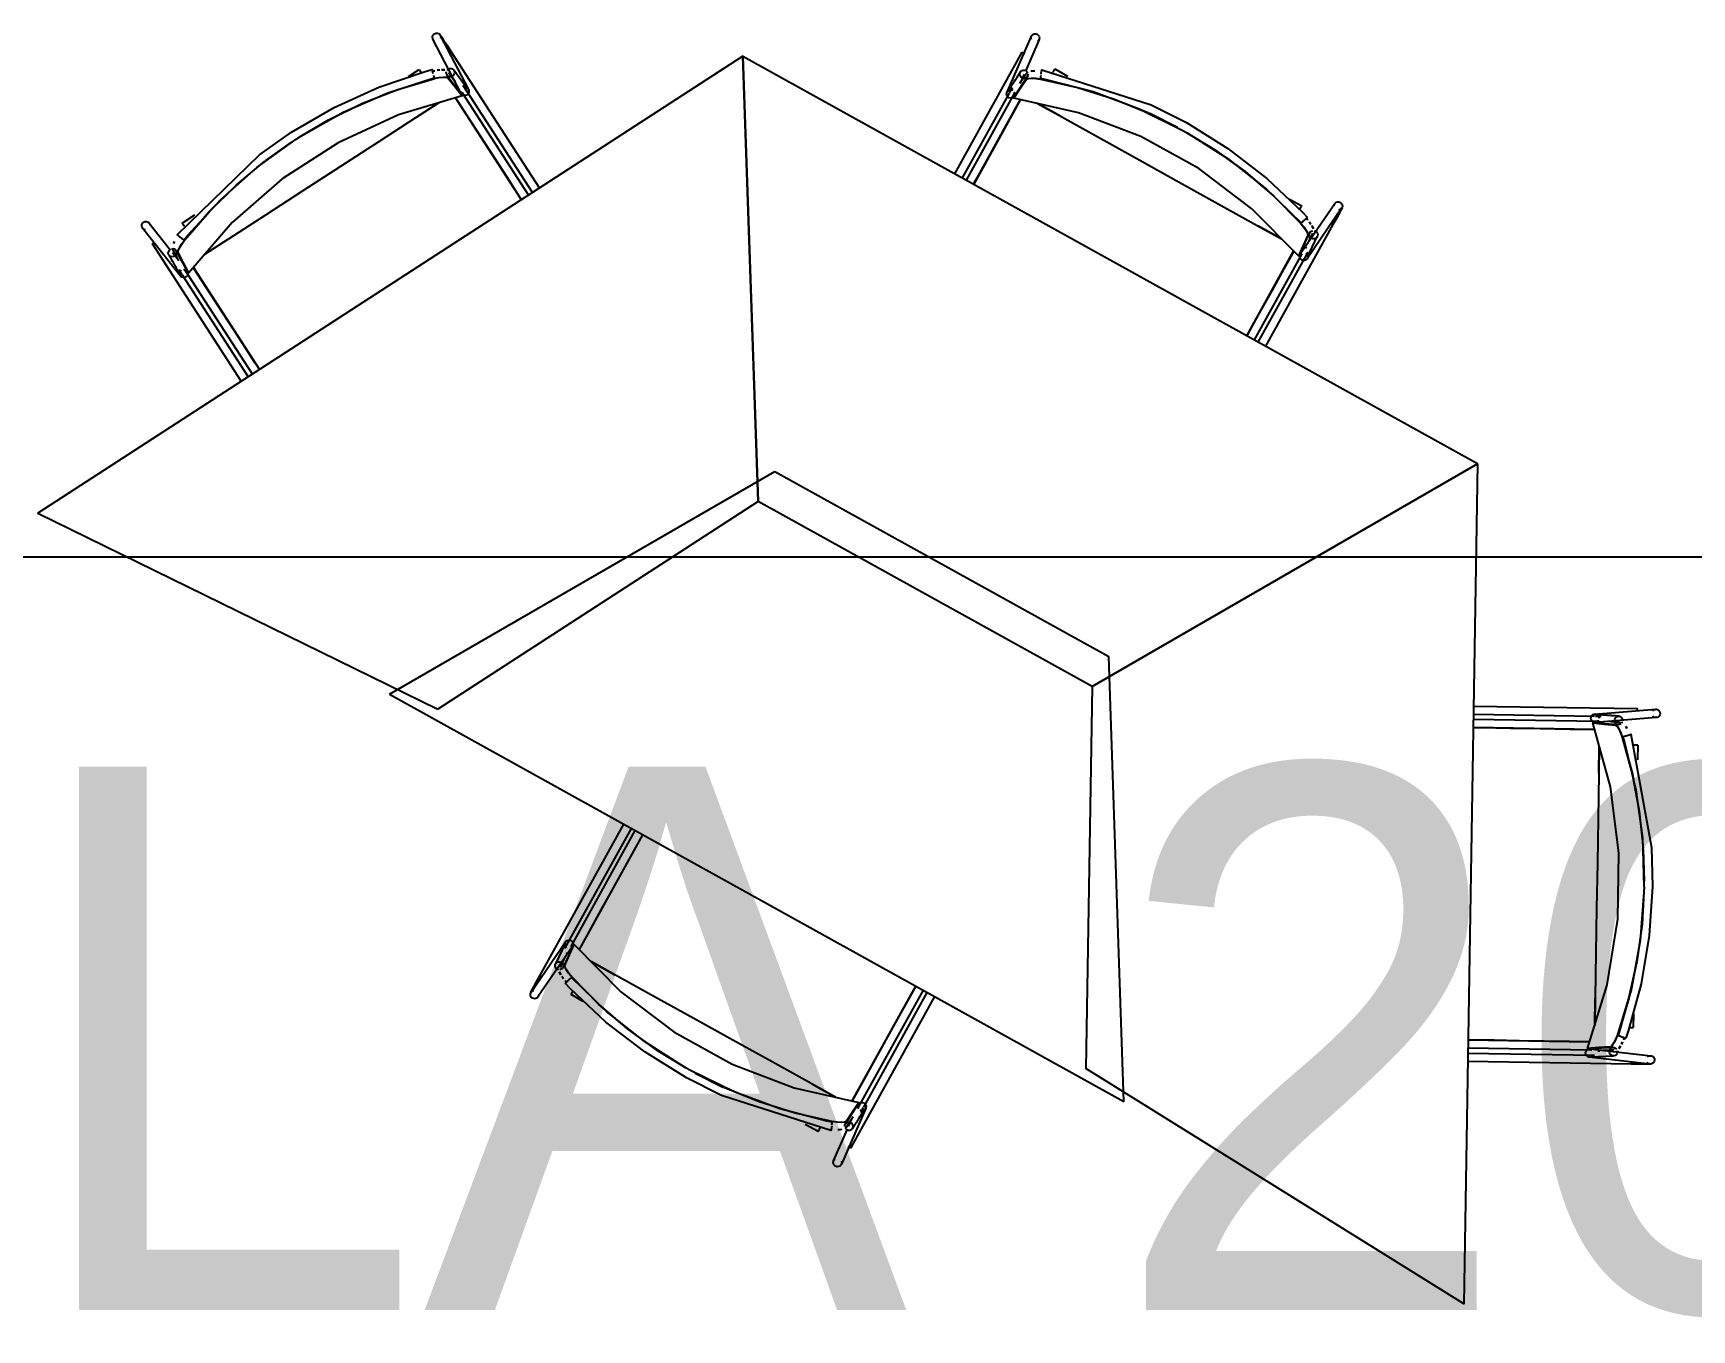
# Model space of a CAD drawing. Header units: metres. Extents: x 3.2 to 22.3, y 0.7 to 22.8.
# Drawn here: x 18.274 to 19.129, y 13.752 to 14.42 of the extents above; entities that cross this region are included whole.
import ezdxf

# ---------------------------------------------------------------- set-up
doc = ezdxf.new("R2010")
doc.units = ezdxf.units.M
for name, color, linetype in [('ARREDI', 9, 'Continuous'), ('PARETI_STRUTTURE', 7, 'Continuous'), ('WAYFINDING_RIQUADRI', 7, 'Continuous'), ('WAYFINDING_TESTI', 7, 'Continuous')]:
    doc.layers.add(name, color=color, linetype=linetype)

msp = doc.modelspace()

# ---------------------------------------------------------------- linework, layer by layer
at = {"layer": 'ARREDI'}
for points in [[(18.48073, 14.41615), (18.48015, 14.41662), (18.47987, 14.41702), (18.47987, 14.41703), (18.47978, 14.41726), (18.47964, 14.41799), (18.47976, 14.41873)], [(18.47976, 14.41873), (18.48012, 14.41938), (18.4807, 14.41987), (18.4814, 14.42013), (18.48215, 14.42014), (18.48286, 14.41991), (18.48344, 14.41943), (18.48372, 14.41903), (18.48372, 14.41902), (18.48381, 14.4188), (18.48395, 14.41806), (18.48383, 14.41732)], [(18.78852, 14.41684), (18.78834, 14.41756), (18.78844, 14.41831), (18.78852, 14.41853), (18.78852, 14.41855), (18.78877, 14.41896), (18.78931, 14.41948), (18.79001, 14.41977), (18.79076, 14.41981), (18.79148, 14.41959), (18.79208, 14.41913), (18.7925, 14.41852)], [(18.79249, 14.41851), (18.79267, 14.41779), (18.79258, 14.41704), (18.79249, 14.41682), (18.79249, 14.41681), (18.79224, 14.41639), (18.7917, 14.41587)], [(18.63975, 14.40821), (18.27621, 14.17278), (18.48238, 14.07174)], [(18.48776, 14.41028), (18.48831, 14.41064)], [(18.48899, 14.41108), (18.48874, 14.41091), (18.48831, 14.41063)], [(18.48904, 14.41111), (18.48903, 14.4111)], [(18.8198, 14.08331), (18.64762, 14.17875), (18.63976, 14.40821)], [(19.01857, 14.19822), (18.63976, 14.4082), (18.64762, 14.17875)], [(18.78377, 14.41026), (18.78375, 14.41028)], [(18.7838, 14.41025), (18.78406, 14.41011), (18.78451, 14.40986)], [(18.78451, 14.40985), (18.7851, 14.40953)], [(18.48048, 14.39672), (18.48287, 14.39722), (18.48516, 14.3975), (18.48685, 14.39749), (18.48767, 14.39717), (18.49131, 14.3925), (18.49492, 14.38782), (18.46213, 14.37804), (18.431, 14.36368), (18.40223, 14.34506), (18.37639, 14.32253), (18.35406, 14.29661), (18.35127, 14.30182), (18.34849, 14.30704)], [(18.41177, 14.367), (18.42615, 14.3755), (18.44367, 14.38404), (18.46183, 14.39114), (18.48048, 14.39672)], [(18.41178, 14.36701), (18.42612, 14.37548), (18.4436, 14.38401), (18.46173, 14.39109), (18.48034, 14.39669)], [(18.47292, 14.4014), (18.47305, 14.40118), (18.47332, 14.40076), (18.47368, 14.40022), (18.47408, 14.39959)], [(18.47964, 14.40102), (18.47957, 14.40128), (18.47957, 14.40134), (18.47957, 14.40131)], [(18.47975, 14.40053), (18.48081, 14.40075)], [(18.48083, 14.40074), (18.47976, 14.40052)], [(18.48009, 14.39915), (18.47991, 14.39987), (18.47976, 14.40052)], [(18.48027, 14.39844), (18.48042, 14.39783), (18.48053, 14.39737), (18.48059, 14.39715)], [(18.48048, 14.39673), (18.48298, 14.39726), (18.48523, 14.39752), (18.48689, 14.39749), (18.48769, 14.39717)], [(18.48322, 14.40115), (18.48209, 14.40101)], [(18.48219, 14.40103), (18.48345, 14.40119)], [(18.48605, 14.40126), (18.48437, 14.40128)], [(18.48444, 14.4013), (18.48609, 14.40127)], [(18.49092, 14.39913), (18.49056, 14.39848), (18.48999, 14.39798), (18.4893, 14.3977), (18.48855, 14.39769), (18.48785, 14.39791), (18.48784, 14.39792), (18.48728, 14.39837), (18.48719, 14.39849), (18.48691, 14.39901), (18.48678, 14.39973), (18.48691, 14.40047)], [(18.48728, 14.40112), (18.48785, 14.40162), (18.48854, 14.4019), (18.48928, 14.40191), (18.48997, 14.40169), (18.49003, 14.40166), (18.49054, 14.40123), (18.49064, 14.40111), (18.49092, 14.4006), (18.49106, 14.39986), (18.49092, 14.39914)], [(18.49153, 14.39499), (18.49052, 14.39628), (18.48787, 14.39968)], [(18.9273, 14.32221), (18.92888, 14.32035), (18.93019, 14.31846), (18.93097, 14.31696), (18.93109, 14.31608), (18.92867, 14.31067), (18.92626, 14.30528), (18.90219, 14.32962), (18.87487, 14.35032), (18.84488, 14.36694), (18.81287, 14.37914), (18.77948, 14.38665), (18.78276, 14.39157), (18.78606, 14.39647)], [(18.78249, 14.3942), (18.78329, 14.39539), (18.78661, 14.40031)], [(18.7827, 14.3982), (18.78251, 14.39892), (18.7826, 14.39966), (18.78283, 14.40019), (18.78293, 14.40033), (18.7834, 14.40079), (18.78346, 14.40081), (18.78414, 14.40109), (18.78488, 14.40112), (18.7856, 14.4009), (18.7862, 14.40044)], [(18.78678, 14.39909), (18.7867, 14.39835), (18.78646, 14.39782), (18.78637, 14.3977), (18.78585, 14.3972), (18.78584, 14.3972), (18.78516, 14.39692), (18.78442, 14.39689), (18.78371, 14.39711), (18.7831, 14.39757), (18.7827, 14.3982)], [(18.78604, 14.39648), (18.78682, 14.39684), (18.78847, 14.39699), (18.79074, 14.39688), (18.79326, 14.39652)], [(18.78606, 14.39647), (18.78687, 14.39683), (18.78856, 14.39697), (18.79085, 14.39686), (18.79327, 14.39651)], [(18.78822, 14.40073), (18.78908, 14.4008), (18.79033, 14.40074)], [(18.78901, 14.40081), (18.79032, 14.40075)], [(18.79338, 14.39825), (18.79327, 14.39761), (18.79318, 14.39715), (18.79314, 14.39693)], [(18.79327, 14.39652), (18.81226, 14.39222), (18.83085, 14.38638), (18.84867, 14.37917)], [(18.79341, 14.39649), (18.81237, 14.39218), (18.83093, 14.38636), (18.84871, 14.37916)], [(18.7935, 14.39896), (18.79362, 14.3997), (18.79373, 14.40035), (18.79382, 14.40085), (18.79387, 14.40113), (18.79387, 14.40117), (18.79387, 14.40114), (18.79383, 14.40092)], [(18.80051, 14.40169), (18.80038, 14.40146), (18.80015, 14.40104), (18.79983, 14.40046), (18.79946, 14.39982)], [(18.49154, 14.38682), (18.49721, 14.37807), (18.50423, 14.36722), (18.51125, 14.35638), (18.51829, 14.34551), (18.52532, 14.33465)], [(18.49492, 14.38783), (18.49446, 14.39007)], [(18.49837, 14.3894), (18.49799, 14.38874), (18.49742, 14.38826), (18.49673, 14.38798), (18.49598, 14.38798), (18.49527, 14.38822), (18.49469, 14.38869)], [(18.49594, 14.3922), (18.49669, 14.39222), (18.4974, 14.39197), (18.49798, 14.39151), (18.49826, 14.39109), (18.49836, 14.39087), (18.49849, 14.39013), (18.49837, 14.3894)], [(18.77593, 14.38798), (18.77575, 14.3887), (18.77585, 14.38945), (18.77593, 14.38967), (18.77593, 14.38969), (18.77618, 14.3901), (18.77672, 14.39062), (18.77742, 14.39091), (18.77817, 14.39095), (18.77889, 14.39073)], [(18.77964, 14.38751), (18.77911, 14.38701), (18.77842, 14.38672), (18.77767, 14.38669), (18.77695, 14.3869), (18.77635, 14.38736), (18.77593, 14.38798)], [(18.48301, 14.38427), (18.47098, 14.37648), (18.45168, 14.36398), (18.4323, 14.35142), (18.4129, 14.33887), (18.39351, 14.32631), (18.3742, 14.31381), (18.36218, 14.30602)], [(18.48302, 14.38427), (18.47132, 14.37668)], [(18.75874, 14.34225), (18.76191, 14.34796), (18.76933, 14.36133), (18.77673, 14.37471), (18.78292, 14.38587)], [(18.80379, 14.37715), (18.79158, 14.38393)], [(18.79159, 14.38392), (18.80414, 14.37697), (18.82426, 14.36582), (18.84446, 14.35462), (18.86466, 14.34342), (18.88486, 14.33222), (18.90498, 14.32107), (18.91751, 14.31412)], [(18.86385, 14.37156), (18.84924, 14.37891)], [(18.84928, 14.37889), (18.86384, 14.37157)], [(18.40706, 14.36395), (18.39372, 14.35452)], [(18.39376, 14.35455), (18.40706, 14.36395)], [(18.86875, 14.36885), (18.88299, 14.36018), (18.89874, 14.34877), (18.91352, 14.33611), (18.92721, 14.32232)], [(18.86875, 14.36885), (18.88301, 14.36017), (18.8988, 14.34873), (18.9136, 14.33605), (18.92732, 14.32221)], [(18.35184, 14.31342), (18.36458, 14.32816), (18.37847, 14.34181), (18.39323, 14.35414)], [(18.35193, 14.31354), (18.36465, 14.32823), (18.37853, 14.34187), (18.39325, 14.35416)], [(18.92683, 14.32921), (18.92719, 14.32986), (18.92751, 14.33043), (18.92775, 14.33086), (18.92787, 14.33109)], [(18.94456, 14.33113), (18.9447, 14.33187), (18.94494, 14.3323), (18.94494, 14.33231), (18.94509, 14.33251), (18.94567, 14.33296), (18.94638, 14.3332)], [(18.94638, 14.33321), (18.94713, 14.33319), (18.94783, 14.33291), (18.9484, 14.33241), (18.94877, 14.33176), (18.94888, 14.33102), (18.94874, 14.33029), (18.94851, 14.32986), (18.94851, 14.32984), (18.94835, 14.32965), (18.94777, 14.32919), (18.94706, 14.32896)], [(18.33168, 14.3188), (18.33096, 14.31898), (18.33035, 14.31941), (18.33018, 14.31959), (18.33018, 14.3196), (18.32991, 14.32002), (18.32972, 14.32074), (18.32979, 14.32148), (18.33011, 14.32216), (18.33064, 14.3227), (18.33133, 14.32302), (18.33207, 14.32309)], [(18.33207, 14.32309), (18.33279, 14.32291), (18.3334, 14.32247), (18.33357, 14.32229), (18.33357, 14.32228), (18.33383, 14.32186), (18.33403, 14.32114)], [(18.35185, 14.32044), (18.35145, 14.32106), (18.35108, 14.32162), (18.35082, 14.32202), (18.35068, 14.32224)], [(18.91752, 14.31412), (18.90531, 14.32087)], [(18.92731, 14.32221), (18.92897, 14.32025), (18.93024, 14.31839), (18.93099, 14.31692), (18.9311, 14.31606)], [(18.92872, 14.32321), (18.92825, 14.32278), (18.9279, 14.32247), (18.92774, 14.32232)], [(18.92873, 14.3232), (18.92927, 14.3237), (18.92982, 14.3242), (18.9307, 14.32498), (18.93091, 14.32516)], [(18.93102, 14.32381), (18.93032, 14.32464)], [(18.93094, 14.32519), (18.93092, 14.32518)], [(18.93435, 14.31413), (18.9336, 14.31415), (18.93289, 14.31443), (18.93232, 14.3149), (18.93196, 14.31554), (18.93183, 14.31626), (18.93183, 14.31627), (18.93197, 14.31698), (18.93203, 14.31712), (18.93235, 14.31761), (18.93293, 14.31806), (18.93364, 14.3183)], [(18.93264, 14.32168), (18.93185, 14.32282)], [(18.93192, 14.32273), (18.93264, 14.32169)], [(18.93393, 14.31943), (18.93316, 14.32093)], [(18.93321, 14.32088), (18.93396, 14.31941)], [(18.93439, 14.31829), (18.9351, 14.31802), (18.93567, 14.31754), (18.93604, 14.3169), (18.93615, 14.31618), (18.93615, 14.31611), (18.93601, 14.31545), (18.93596, 14.31532), (18.93564, 14.31483), (18.93506, 14.31437), (18.93435, 14.31413)], [(18.94269, 14.32217), (18.94327, 14.32185)], [(18.94401, 14.32144), (18.94403, 14.32143), (18.94399, 14.32145), (18.94372, 14.32161), (18.94328, 14.32186)], [(18.33524, 14.31151), (18.33523, 14.3115), (18.33552, 14.31169), (18.33595, 14.31197)], [(18.33595, 14.31197), (18.33651, 14.31233)], [(18.34882, 14.30281), (18.34814, 14.30409), (18.34537, 14.30932)], [(18.34605, 14.31168), (18.34672, 14.31281)], [(18.34673, 14.31281), (18.34609, 14.31174)], [(18.34822, 14.31599), (18.34804, 14.31613), (18.34802, 14.31615), (18.34805, 14.31613), (18.34827, 14.31595), (18.34868, 14.31564), (18.34921, 14.31524), (18.35037, 14.31432)], [(18.34848, 14.30702), (18.34853, 14.30788), (18.34917, 14.30941), (18.35032, 14.31136), (18.35184, 14.31342)], [(18.34849, 14.30705), (18.34856, 14.30792), (18.34922, 14.30948), (18.3504, 14.31145), (18.35185, 14.31342)], [(18.35142, 14.3135), (18.35124, 14.31364), (18.35088, 14.31393), (18.35037, 14.31432)], [(18.37388, 14.31359), (18.36216, 14.30601)], [(18.92993, 14.30933), (18.93032, 14.3102)], [(18.93339, 14.31709), (18.93164, 14.31316), (18.93096, 14.31165)], [(18.34538, 14.30488), (18.34466, 14.30506), (18.34405, 14.30548), (18.34369, 14.30595), (18.34362, 14.30609), (18.34344, 14.30673), (18.34344, 14.30679), (18.3435, 14.30752), (18.34384, 14.30819), (18.34437, 14.3087)], [(18.3458, 14.30909), (18.34652, 14.30891), (18.34713, 14.30849), (18.3475, 14.30802), (18.34756, 14.30788), (18.34775, 14.30719), (18.34768, 14.30645), (18.34734, 14.30578), (18.34681, 14.30527), (18.34612, 14.30495), (18.34538, 14.30488)], [(18.92377, 14.30779), (18.91872, 14.29867), (18.91245, 14.28738), (18.90619, 14.27607), (18.89991, 14.26475)], [(18.92625, 14.30529), (18.92801, 14.30675)], [(18.92926, 14.30298), (18.92851, 14.303), (18.92782, 14.30327), (18.92725, 14.30377), (18.92689, 14.30443), (18.92676, 14.30516), (18.9269, 14.3059)], [(18.93003, 14.30694), (18.9306, 14.30644), (18.93096, 14.30579), (18.93108, 14.30506), (18.93093, 14.30432), (18.93071, 14.30389), (18.93071, 14.30387), (18.93055, 14.30368), (18.92997, 14.30322), (18.92926, 14.30299)], [(18.35122, 14.29411), (18.3505, 14.2943), (18.34989, 14.29472), (18.34972, 14.2949), (18.34972, 14.29491), (18.34946, 14.29533), (18.34926, 14.29605), (18.34933, 14.2968), (18.34965, 14.29747), (18.35018, 14.29801)], [(18.35356, 14.29645), (18.35349, 14.2957), (18.35317, 14.29502), (18.35265, 14.29449), (18.35197, 14.29417), (18.35122, 14.2941)], [(18.39041, 14.24673), (18.38823, 14.25009), (18.37993, 14.2629), (18.37161, 14.27574), (18.36331, 14.28856), (18.35636, 14.29928)], [(19.01857, 14.19821), (19.01155, 13.76516), (18.81662, 13.88646)], [(18.45745, 14.07933), (18.65621, 14.19425)], [(18.65622, 14.19424), (18.8284, 14.0988)], [(18.64762, 14.17875), (18.48237, 14.07174)], [(18.45745, 14.07933), (18.83626, 13.86934), (18.8284, 14.0988)], [(18.81981, 14.0833), (18.81662, 13.88645)], [(19.10088, 14.07106), (19.10087, 14.0704)], [(19.10089, 14.07192), (19.10089, 14.07193), (19.10089, 14.07158), (19.10088, 14.07107)], [(19.10893, 14.07081), (19.10948, 14.07131), (19.11018, 14.07157), (19.11043, 14.07162), (19.11093, 14.07159), (19.11164, 14.07135), (19.1122, 14.07088), (19.11259, 14.07024), (19.11275, 14.06949), (19.11264, 14.06876), (19.11227, 14.0681)], [(19.01637, 14.0622), (19.02037, 14.06213), (19.03563, 14.06188), (19.05092, 14.06164), (19.0662, 14.06139), (19.07888, 14.06118)], [(19.09044, 13.90308), (19.08983, 13.90157), (19.08879, 13.89951), (19.08783, 13.89812), (19.08711, 13.89761), (19.0812, 13.89719), (19.07531, 13.89679), (19.08547, 13.92948), (19.09087, 13.96332), (19.09142, 13.99759), (19.08712, 14.03159), (19.07804, 14.06459), (19.08391, 14.06401), (19.0898, 14.0634)], [(19.07818, 14.06508), (19.0776, 14.06556), (19.07721, 14.0662), (19.07707, 14.06693), (19.07718, 14.06768), (19.07754, 14.06833)], [(19.07754, 14.06834), (19.07809, 14.06884), (19.07879, 14.0691), (19.07904, 14.06914), (19.07954, 14.06912), (19.08025, 14.06888), (19.08081, 14.06841), (19.0812, 14.06777), (19.08136, 14.06703)], [(19.08611, 14.06548), (19.08754, 14.06534), (19.09344, 14.06472)], [(19.09244, 14.06399), (19.09176, 14.06372), (19.09118, 14.06369), (19.09103, 14.0637), (19.09035, 14.06394), (19.09033, 14.06394), (19.08976, 14.06441), (19.0894, 14.06505), (19.08926, 14.06578), (19.08939, 14.06652), (19.08974, 14.06719)], [(19.08974, 14.06718), (19.0903, 14.06768), (19.09099, 14.06796), (19.09156, 14.06799), (19.09173, 14.06797), (19.09235, 14.06777), (19.09241, 14.06774), (19.09298, 14.06727), (19.09335, 14.06663), (19.09348, 14.06589)], [(19.08979, 14.06342), (19.09049, 14.06289), (19.09139, 14.06152), (19.09235, 14.05947), (19.09324, 14.05706)], [(19.0898, 14.06339), (19.0905, 14.06285), (19.09142, 14.06144), (19.09239, 14.05935), (19.09323, 14.05706)], [(19.09502, 14.06284), (19.09558, 14.06166)], [(19.09557, 14.06164), (19.09504, 14.06277)], [(19.11227, 14.0681), (19.11172, 14.0676), (19.11102, 14.06733), (19.11077, 14.06729), (19.11027, 14.06732), (19.10956, 14.06756), (19.10899, 14.06803)], [(19.08133, 14.05261), (19.08109, 14.03827), (19.08072, 14.01527), (19.08036, 13.99219), (19.07998, 13.96908), (19.07961, 13.94598), (19.07923, 13.92298), (19.079, 13.90866)], [(19.08109, 14.03867), (19.08133, 14.05262)], [(19.09323, 14.05706), (19.09837, 14.03828), (19.10198, 14.01913), (19.104, 14.00001)], [(19.09328, 14.05692), (19.0984, 14.03817), (19.10199, 14.01906), (19.104, 13.99997)], [(19.0948, 14.05778), (19.0942, 14.05759), (19.09375, 14.05743), (19.09353, 14.05736)], [(19.0948, 14.05778), (19.09549, 14.05801), (19.0962, 14.05824), (19.09684, 14.05845), (19.09731, 14.05861), (19.09757, 14.0587), (19.09763, 14.05871), (19.0976, 14.05871), (19.09738, 14.05864)], [(19.1012, 14.05311), (19.10094, 14.05311), (19.10045, 14.05312), (19.0998, 14.05314), (19.09905, 14.05315)], [(19.10124, 14.05311), (19.10121, 14.05311)], [(18.58803, 14.00694), (18.58539, 14.00218), (18.57284, 13.97954), (18.56657, 13.96825), (18.56031, 13.95694), (18.55526, 13.94783)], [(19.10444, 13.98304), (19.10403, 13.99939)], [(19.10404, 13.99935), (19.10443, 13.98306)], [(19.10434, 13.97744), (19.1034, 13.96076), (19.10071, 13.94146), (19.09649, 13.92243), (19.09074, 13.90382)], [(19.10434, 13.97743), (19.10339, 13.96081), (19.10073, 13.94153), (19.09652, 13.92253), (19.0908, 13.90396)], [(18.55173, 13.93341), (18.55015, 13.93527), (18.54884, 13.93716), (18.54806, 13.93866), (18.54794, 13.93954), (18.55035, 13.94495), (18.55277, 13.95034), (18.57684, 13.92599), (18.60416, 13.9053), (18.63415, 13.88867), (18.66616, 13.87648), (18.69955, 13.86897), (18.69627, 13.86405), (18.69297, 13.85915)], [(18.549, 13.94867), (18.54843, 13.94917), (18.54807, 13.94983), (18.54795, 13.95056), (18.5481, 13.9513), (18.54832, 13.95173), (18.54832, 13.95174), (18.54847, 13.95194), (18.54906, 13.9524), (18.54977, 13.95263)], [(18.54977, 13.95264), (18.55052, 13.95262), (18.55121, 13.95235), (18.55178, 13.95185), (18.55214, 13.95119), (18.55227, 13.95046), (18.55213, 13.94972)], [(18.55278, 13.95033), (18.55102, 13.94887)], [(18.54464, 13.93733), (18.54393, 13.9376), (18.54336, 13.93808), (18.54299, 13.93872), (18.54288, 13.93944), (18.54288, 13.93951), (18.54301, 13.94017), (18.54307, 13.9403), (18.54339, 13.94079), (18.54397, 13.94125), (18.54468, 13.94148)], [(18.54468, 13.94148), (18.54543, 13.94147), (18.54614, 13.94121), (18.54671, 13.94072), (18.54707, 13.94008), (18.5472, 13.93936), (18.5472, 13.93935), (18.54706, 13.93864), (18.547, 13.9385), (18.54668, 13.93801), (18.5461, 13.93755), (18.54539, 13.93732)], [(18.54564, 13.93853), (18.54739, 13.94246), (18.54807, 13.94397)], [(18.5491, 13.94629), (18.54871, 13.94542)], [(18.56151, 13.9415), (18.57372, 13.93475)], [(18.68744, 13.8717), (18.67489, 13.87865), (18.65477, 13.8898), (18.63457, 13.901), (18.61437, 13.9122), (18.59417, 13.9234), (18.57405, 13.93455), (18.56152, 13.9415)], [(18.53502, 13.93418), (18.535, 13.93419), (18.53504, 13.93416), (18.53531, 13.93401), (18.53575, 13.93376)], [(18.53634, 13.93345), (18.53576, 13.93377)], [(18.54582, 13.93474), (18.54507, 13.93621)], [(18.5451, 13.93619), (18.54587, 13.93469)], [(18.54639, 13.93394), (18.54718, 13.9328)], [(18.54711, 13.93289), (18.54639, 13.93393)], [(18.55172, 13.93341), (18.55006, 13.93536), (18.54879, 13.93723), (18.54804, 13.9387), (18.54792, 13.93956)], [(18.55031, 13.93241), (18.55078, 13.93284), (18.55113, 13.93315), (18.5513, 13.9333)], [(18.61028, 13.88677), (18.59602, 13.89545), (18.58023, 13.90689), (18.56543, 13.91957), (18.55171, 13.93341)], [(18.61028, 13.88677), (18.59604, 13.89543), (18.58029, 13.90685), (18.56551, 13.9195), (18.55182, 13.9333)], [(18.53265, 13.92241), (18.5319, 13.92243), (18.5312, 13.92271), (18.53063, 13.92321), (18.53026, 13.92386), (18.53015, 13.92459), (18.53029, 13.92533), (18.53052, 13.92576), (18.53052, 13.92577), (18.53068, 13.92597), (18.53126, 13.92643), (18.53197, 13.92666)], [(18.53447, 13.92449), (18.53433, 13.92375), (18.53409, 13.92332), (18.53409, 13.92331), (18.53394, 13.92311), (18.53336, 13.92266), (18.53265, 13.92242)], [(18.54801, 13.93181), (18.54871, 13.93098)], [(18.54809, 13.93043), (18.54811, 13.93044)], [(18.5503, 13.93241), (18.54976, 13.93191), (18.54921, 13.93141), (18.54871, 13.93098), (18.54833, 13.93064), (18.54812, 13.93046)], [(18.5522, 13.92641), (18.55184, 13.92576), (18.55152, 13.92519), (18.55128, 13.92476), (18.55116, 13.92453)], [(18.72887, 13.92887), (18.72452, 13.92101), (18.71712, 13.90766), (18.7097, 13.89429), (18.7023, 13.88091), (18.69611, 13.86974)], [(19.07899, 13.90865), (19.07921, 13.9226)], [(19.09669, 13.90754), (19.09743, 13.90753), (19.0981, 13.90751), (19.09858, 13.90751), (19.09885, 13.9075)], [(19.07636, 13.90016), (19.06593, 13.90032), (19.05301, 13.90053), (19.0401, 13.90075), (19.02715, 13.90096), (19.01422, 13.90117)], [(19.09075, 13.90382), (19.08979, 13.90144), (19.08876, 13.89943), (19.0878, 13.89808), (19.08711, 13.89758)], [(19.09104, 13.9035), (19.09126, 13.90342), (19.09169, 13.90327), (19.09229, 13.90305)], [(19.09229, 13.90305), (19.09298, 13.9028), (19.09368, 13.90254), (19.0943, 13.9023), (19.09478, 13.90213), (19.09504, 13.90204)], [(19.09338, 13.90001), (19.0928, 13.89887)], [(19.09289, 13.89907), (19.09341, 13.9001)], [(19.0939, 13.90131), (19.0943, 13.90231)], [(19.09431, 13.90231), (19.0939, 13.90131)], [(19.0747, 13.89305), (19.07436, 13.89372), (19.07426, 13.89447), (19.07445, 13.89521), (19.07485, 13.89583), (19.07545, 13.89629), (19.07615, 13.89651)], [(19.07838, 13.89351), (19.07798, 13.89288), (19.07738, 13.89242), (19.07666, 13.8922), (19.07616, 13.8922), (19.07592, 13.89224), (19.07524, 13.89253), (19.0747, 13.89305)], [(19.07531, 13.89679), (19.07743, 13.89593)], [(19.08061, 13.89545), (19.08157, 13.89552)], [(19.08909, 13.89604), (19.0848, 13.89574), (19.08314, 13.89563)], [(19.08693, 13.89381), (19.0866, 13.89448), (19.0865, 13.89523), (19.08665, 13.89596), (19.08704, 13.89659), (19.08762, 13.89703), (19.08764, 13.89705), (19.08832, 13.89726), (19.08847, 13.89727), (19.08905, 13.89721), (19.08974, 13.89691), (19.09028, 13.89639)], [(19.08668, 13.89572), (19.08668, 13.89569)], [(19.09061, 13.89573), (19.09071, 13.89498), (19.09056, 13.89426), (19.09015, 13.89362), (19.08958, 13.89317), (19.08953, 13.89315), (19.08889, 13.89295), (19.08872, 13.89294), (19.08815, 13.89299), (19.08747, 13.8933), (19.08693, 13.89381)], [(19.09234, 13.89798), (19.0914, 13.89664)], [(19.09141, 13.89668), (19.09237, 13.89805)], [(19.09795, 13.89023), (19.09794, 13.88957)], [(19.10942, 13.89217), (19.10975, 13.8915), (19.10985, 13.89075), (19.10967, 13.89002), (19.10927, 13.88939), (19.10867, 13.88893), (19.10796, 13.88872), (19.10746, 13.88871), (19.10721, 13.88875), (19.10653, 13.88906), (19.10599, 13.88957)], [(19.10614, 13.89235), (19.10674, 13.89279), (19.10745, 13.89301), (19.10795, 13.89301), (19.1082, 13.89297), (19.10888, 13.89268), (19.10942, 13.89217)], [(18.61518, 13.88406), (18.62979, 13.87671)], [(18.62975, 13.87673), (18.61519, 13.88405)], [(19.09792, 13.88872), (19.09792, 13.88871), (19.09792, 13.88905), (19.09794, 13.88957)], [(18.69296, 13.85914), (18.69216, 13.85878), (18.69048, 13.85864), (18.68817, 13.85876), (18.68561, 13.85913), (18.66666, 13.86344), (18.6481, 13.86926), (18.63032, 13.87646)], [(18.68576, 13.8591), (18.66677, 13.86341), (18.64818, 13.86924), (18.63036, 13.87645)], [(18.67524, 13.87847), (18.68745, 13.87169)], [(18.69938, 13.8681), (18.69992, 13.86861), (18.70061, 13.8689), (18.70136, 13.86893), (18.70209, 13.86872), (18.70268, 13.86826), (18.7031, 13.86764)], [(18.7031, 13.86764), (18.70328, 13.86692), (18.70318, 13.86617), (18.7031, 13.86595), (18.7031, 13.86593), (18.70285, 13.86551), (18.7023, 13.865), (18.70161, 13.86471), (18.70086, 13.86467), (18.70014, 13.86489)], [(18.68553, 13.85666), (18.68541, 13.85592), (18.6853, 13.85527), (18.68521, 13.85477), (18.68516, 13.85449), (18.68516, 13.85445), (18.68516, 13.85446), (18.6852, 13.8547)], [(18.68565, 13.85739), (18.68576, 13.85801), (18.68585, 13.85847), (18.68589, 13.85869)], [(18.69299, 13.85914), (18.69221, 13.85878), (18.69056, 13.85863), (18.68829, 13.85874), (18.68577, 13.8591), (18.68575, 13.85903)], [(18.68576, 13.8591), (18.68575, 13.85903)], [(18.69225, 13.85653), (18.69233, 13.85727), (18.69257, 13.8578), (18.69266, 13.85792), (18.69318, 13.85842), (18.69319, 13.85842), (18.69387, 13.8587), (18.69461, 13.85873), (18.69532, 13.85851), (18.69593, 13.85805), (18.69633, 13.85742)], [(18.69654, 13.86142), (18.69574, 13.86023), (18.69242, 13.85531)], [(18.69633, 13.85742), (18.69651, 13.85669), (18.69643, 13.85596), (18.6962, 13.85543), (18.6961, 13.85529), (18.69563, 13.85483), (18.69557, 13.85481), (18.69489, 13.85453), (18.69415, 13.8545), (18.69343, 13.85472), (18.69283, 13.85518)], [(18.67852, 13.85393), (18.67865, 13.85416), (18.67888, 13.85458), (18.6792, 13.85516), (18.67956, 13.8558)], [(18.69081, 13.85489), (18.68995, 13.85482), (18.6887, 13.85488)], [(18.69002, 13.85481), (18.68871, 13.85487)], [(18.68654, 13.83711), (18.68636, 13.83783), (18.68645, 13.83858), (18.68654, 13.8388), (18.68654, 13.83882), (18.68679, 13.83923), (18.68733, 13.83975)], [(18.69051, 13.83878), (18.69069, 13.83806), (18.69059, 13.83731), (18.69051, 13.83709), (18.69051, 13.83707), (18.69026, 13.83666), (18.68971, 13.83614), (18.68902, 13.83585), (18.68827, 13.83581), (18.68755, 13.83603), (18.68695, 13.83649), (18.68653, 13.8371)], [(18.69452, 13.84576), (18.69393, 13.84608)], [(18.69523, 13.84537), (18.69496, 13.84551), (18.69452, 13.84576)], [(18.69526, 13.84536), (18.69527, 13.84534)]]:
    msp.add_lwpolyline(points, dxfattribs=at)
for points in [[(18.77947, 14.38665), (18.77988, 14.38964)], [(18.35406, 14.2966), (18.35161, 14.29837)], [(18.81981, 14.0833), (19.01857, 14.19822)], [(19.07803, 14.06459), (19.08087, 14.06563)], [(18.69956, 13.86897), (18.69915, 13.86598)]]:
    msp.add_lwpolyline(points, close=True, dxfattribs=at)
at = {"layer": 'PARETI_STRUTTURE'}
for points in [[(18.49442, 14.3891), (18.47987, 14.41703)], [(18.48361, 14.41929), (18.48438, 14.41819), (18.48527, 14.41686), (18.48708, 14.41413), (18.48904, 14.41111)], [(18.48371, 14.41903), (18.49825, 14.3911)], [(18.77594, 14.38968), (18.78852, 14.41854)], [(18.7925, 14.41681), (18.7854, 14.40055)], [(18.48903, 14.4111), (18.5349, 14.3403)], [(18.74903, 14.34764), (18.78375, 14.41028)], [(18.40706, 14.36914), (18.42893, 14.38181), (18.45197, 14.39224), (18.47592, 14.40034), (18.47956, 14.40134)], [(18.40941, 14.36551), (18.41184, 14.36707), (18.4337, 14.37937), (18.45668, 14.38941), (18.48059, 14.39712)], [(18.46728, 14.3978), (18.4729, 14.40143)], [(18.49418, 14.3891), (18.4941, 14.38921), (18.49403, 14.3893), (18.49395, 14.38941), (18.49386, 14.38951), (18.49379, 14.38962), (18.49371, 14.38973), (18.49364, 14.38983), (18.49356, 14.38994), (18.49347, 14.39004), (18.4934, 14.39015), (18.49332, 14.39025), (18.49324, 14.39036), (18.49317, 14.39047), (18.49308, 14.39057), (18.493, 14.39068), (18.49293, 14.39078), (18.49285, 14.39089), (18.49278, 14.39098), (18.49261, 14.39121), (18.49254, 14.3913), (18.49246, 14.39141), (18.49238, 14.39151), (18.49231, 14.39162), (18.49222, 14.39172), (18.49214, 14.39183), (18.49207, 14.39194), (18.49199, 14.39204), (18.49192, 14.39215), (18.49183, 14.39225), (18.49175, 14.39236), (18.49168, 14.39247), (18.4916, 14.39257), (18.49151, 14.39268), (18.49145, 14.39278), (18.49136, 14.39289), (18.49128, 14.39298), (18.49121, 14.3931), (18.49113, 14.39321), (18.49106, 14.3933), (18.49097, 14.39341), (18.49089, 14.39351), (18.49082, 14.39362), (18.49074, 14.39372), (18.49065, 14.39383), (18.49058, 14.39394), (18.4905, 14.39404), (18.49042, 14.39415), (18.49035, 14.39425), (18.49026, 14.39436), (18.4902, 14.39447), (18.49011, 14.39457), (18.49003, 14.39468), (18.48996, 14.39478), (18.48988, 14.39489), (18.48979, 14.39498), (18.48972, 14.3951), (18.48964, 14.39521), (18.48957, 14.3953), (18.48949, 14.39541), (18.4894, 14.39551), (18.48933, 14.39562), (18.48925, 14.39573), (18.48917, 14.39583), (18.4891, 14.39594), (18.48901, 14.39604), (18.48893, 14.39615), (18.48886, 14.39625), (18.48878, 14.39636), (18.48871, 14.39647), (18.48863, 14.39657), (18.48854, 14.39668), (18.48847, 14.39678), (18.48839, 14.39689), (18.48831, 14.39698), (18.48824, 14.3971), (18.48815, 14.39721), (18.48807, 14.3973), (18.488, 14.39741), (18.48792, 14.39751), (18.48785, 14.39762), (18.48776, 14.39772), (18.48768, 14.39783), (18.48761, 14.39794), (18.48753, 14.39804), (18.48745, 14.39815), (18.48738, 14.39825), (18.48721, 14.39847), (18.4872, 14.3985)], [(18.4895, 14.39787), (18.49053, 14.39629)], [(18.49765, 14.39167), (18.49064, 14.40111)], [(18.78285, 14.40019), (18.78279, 14.40012), (18.78237, 14.39945), (18.7823, 14.39936), (18.78222, 14.39924), (18.7816, 14.39824), (18.78151, 14.39813), (18.78103, 14.39736), (18.78096, 14.39726), (18.78087, 14.39715), (18.78025, 14.39615), (18.78017, 14.39604), (18.77968, 14.39526), (18.77961, 14.39516), (18.77953, 14.39505), (18.7789, 14.39405), (18.77882, 14.39394), (18.77833, 14.39316), (18.77826, 14.39306), (18.77819, 14.39295), (18.77811, 14.39284), (18.77755, 14.39195), (18.77747, 14.39184), (18.77699, 14.39106), (18.77692, 14.39097), (18.77685, 14.39086), (18.77676, 14.39074), (18.77649, 14.3903), (18.77593, 14.38967)], [(18.78013, 14.38796), (18.78646, 14.39782)], [(18.78475, 14.39906), (18.78289, 14.39479)], [(18.7837, 14.39614), (18.7842, 14.39704)], [(18.79314, 14.3969), (18.79605, 14.39632), (18.8203, 14.39), (18.8438, 14.38127), (18.86632, 14.37023)], [(18.79388, 14.40117), (18.85035, 14.38312), (18.86842, 14.37402)], [(18.80052, 14.40173), (18.8072, 14.39802)], [(18.52555, 14.33424), (18.49151, 14.38681)], [(18.49474, 14.38978), (18.52918, 14.3366)], [(18.53126, 14.33795), (18.4955, 14.39317)], [(18.77701, 14.38917), (18.75282, 14.34553)], [(18.75498, 14.34433), (18.77981, 14.38913)], [(18.77855, 14.39194), (18.77712, 14.38937)], [(18.78033, 14.38894), (18.7799, 14.38795)], [(18.78296, 14.38587), (18.75877, 14.34223)], [(18.34802, 14.31615), (18.39054, 14.35748), (18.40705, 14.36913)], [(18.86632, 14.37023), (18.86884, 14.36882), (18.88999, 14.35532), (18.90967, 14.33978), (18.92771, 14.3223)], [(18.86842, 14.37402), (18.88989, 14.36067), (18.90995, 14.34526), (18.92835, 14.32794), (18.93095, 14.32519)], [(18.35144, 14.31349), (18.35333, 14.31578), (18.37031, 14.3342), (18.38908, 14.35084), (18.40941, 14.36551)], [(18.35066, 14.32227), (18.35707, 14.32642)], [(18.92165, 14.33458), (18.92789, 14.33112)], [(18.92713, 14.30633), (18.94494, 14.3323)], [(18.94851, 14.32986), (18.9307, 14.30388)], [(18.94869, 14.33008), (18.94808, 14.32888), (18.94733, 14.32745), (18.94577, 14.32459), (18.94402, 14.32144)], [(18.34972, 14.2949), (18.33018, 14.3196)], [(18.33357, 14.32228), (18.34458, 14.30837)], [(18.94402, 14.32143), (18.9093, 14.25879)], [(18.38108, 14.2407), (18.33522, 14.3115)], [(18.92702, 14.30654), (18.92708, 14.30666), (18.92714, 14.30677), (18.92719, 14.3069), (18.92725, 14.30701), (18.9273, 14.30713), (18.92736, 14.30724), (18.92741, 14.30737), (18.92747, 14.30748), (18.92752, 14.30761), (18.92758, 14.30772), (18.92764, 14.30784), (18.92769, 14.30795), (18.92775, 14.30808), (18.92782, 14.3082), (18.92787, 14.30831), (18.92793, 14.30844), (18.92798, 14.30855), (18.92804, 14.30867), (18.92809, 14.30879), (18.92815, 14.30891), (18.9282, 14.30902), (18.92826, 14.30915), (18.92832, 14.30926), (18.92837, 14.30938), (18.92843, 14.30949), (18.92854, 14.30974), (18.92859, 14.30986), (18.92865, 14.30998), (18.9287, 14.31009), (18.92876, 14.31022), (18.92882, 14.31033), (18.92887, 14.31045), (18.92893, 14.31056), (18.92898, 14.31069), (18.92904, 14.3108), (18.92909, 14.31092), (18.92915, 14.31104), (18.92926, 14.31129), (18.92932, 14.3114), (18.92937, 14.31152), (18.92944, 14.31163), (18.9295, 14.31176), (18.92955, 14.31187), (18.92961, 14.31199), (18.92966, 14.31211), (18.92972, 14.31223), (18.92977, 14.31234), (18.92983, 14.31247), (18.92989, 14.31258), (18.93, 14.31283), (18.93005, 14.31294), (18.93011, 14.31306), (18.93016, 14.31317), (18.93022, 14.3133), (18.93027, 14.31341), (18.93033, 14.31354), (18.93039, 14.31365), (18.93044, 14.31377), (18.9305, 14.31388), (18.93055, 14.31401), (18.93061, 14.31412), (18.93072, 14.31437), (18.93077, 14.31448), (18.93083, 14.31461), (18.93089, 14.31472), (18.93095, 14.31484), (18.93101, 14.31495), (18.93107, 14.31508), (18.93112, 14.31519), (18.93118, 14.31531), (18.93123, 14.31542), (18.93134, 14.31567), (18.9314, 14.31579), (18.93145, 14.31591), (18.93151, 14.31602), (18.93157, 14.31615), (18.93162, 14.31626), (18.93168, 14.31638), (18.93173, 14.31649), (18.93179, 14.31662), (18.93184, 14.31673), (18.9319, 14.31686), (18.93195, 14.31697), (18.93201, 14.31709), (18.93202, 14.31712)], [(18.93093, 14.30467), (18.93596, 14.31531)], [(18.93258, 14.31479), (18.93166, 14.31315)], [(18.34369, 14.30596), (18.34373, 14.30587), (18.3438, 14.30576), (18.34386, 14.30565), (18.34393, 14.30553), (18.34398, 14.30541), (18.34412, 14.30519), (18.34418, 14.30507), (18.34425, 14.30496), (18.3443, 14.30485), (18.34437, 14.30473), (18.34444, 14.30461), (18.3445, 14.3045), (18.34457, 14.30439), (18.34462, 14.30428), (18.34469, 14.30415), (18.34476, 14.30404), (18.34482, 14.30393), (18.34489, 14.30382), (18.34496, 14.30369), (18.34501, 14.30358), (18.34508, 14.30347), (18.34514, 14.30336), (18.34521, 14.30323), (18.34528, 14.30312), (18.34533, 14.30301), (18.3454, 14.3029), (18.34546, 14.30279), (18.34553, 14.30266), (18.3456, 14.30255), (18.34565, 14.30244), (18.34572, 14.30233), (18.34578, 14.30221), (18.34591, 14.30198), (18.34597, 14.30187), (18.34604, 14.30175), (18.34611, 14.30164), (18.34616, 14.30153), (18.34623, 14.30141), (18.34629, 14.30129), (18.34643, 14.30107), (18.34648, 14.30096), (18.34655, 14.30083), (18.34661, 14.30072), (18.34675, 14.3005), (18.3468, 14.30037), (18.34687, 14.30026), (18.34693, 14.30015), (18.347, 14.30004), (18.34707, 14.29991), (18.34712, 14.2998), (18.34726, 14.29958), (18.34732, 14.29946), (18.34739, 14.29935), (18.34744, 14.29923), (18.34751, 14.29912), (18.34758, 14.299), (18.34764, 14.29889), (18.34771, 14.29878), (18.34776, 14.29866), (18.34783, 14.29855), (18.3479, 14.29843), (18.34796, 14.29832), (18.34803, 14.29821), (18.34808, 14.2981), (18.34815, 14.29797), (18.34822, 14.29786), (18.34828, 14.29775), (18.34835, 14.29764), (18.34841, 14.29751), (18.34847, 14.2974), (18.34854, 14.29729), (18.3486, 14.29718), (18.34866, 14.29705), (18.34873, 14.29694), (18.34879, 14.29683), (18.34886, 14.29672), (18.34891, 14.2966), (18.34905, 14.29637), (18.34911, 14.29626), (18.34918, 14.29614), (18.34923, 14.29603), (18.34937, 14.2958), (18.34943, 14.29568), (18.34972, 14.2949)], [(18.34559, 14.30709), (18.34848, 14.30345)], [(18.34768, 14.30477), (18.34711, 14.30566)], [(18.35321, 14.2978), (18.34749, 14.30802)], [(18.89957, 14.26419), (18.92375, 14.30782)], [(18.92789, 14.30636), (18.90335, 14.26209)], [(18.90551, 14.26089), (18.93124, 14.30729)], [(18.34895, 14.29827), (18.35055, 14.2958)], [(18.35067, 14.29561), (18.38471, 14.24304)], [(18.38679, 14.24439), (18.35202, 14.29807)], [(18.35245, 14.29844), (18.35311, 14.29759)], [(18.35638, 14.29931), (18.39043, 14.24674)], [(19.01655, 14.07329), (19.10089, 14.07193)], [(19.07904, 14.06914), (19.11043, 14.07161)], [(19.07888, 14.06115), (19.01636, 14.06216)], [(19.01644, 14.0665), (19.08038, 14.06546)], [(19.07888, 14.06795), (19.01647, 14.06897)], [(19.09156, 14.06799), (19.09148, 14.068), (19.09135, 14.06801), (19.09121, 14.06801), (19.09096, 14.06804), (19.09082, 14.06806), (19.0907, 14.06806), (19.09056, 14.06807), (19.09031, 14.0681), (19.09017, 14.0681), (19.09005, 14.06811), (19.08991, 14.06813), (19.08978, 14.06814), (19.08964, 14.06815), (19.08952, 14.06815), (19.08939, 14.06817), (19.08925, 14.06818), (19.08913, 14.0682), (19.08899, 14.0682), (19.08874, 14.06822), (19.0886, 14.06824), (19.08848, 14.06824), (19.08834, 14.06825), (19.08821, 14.06826), (19.08807, 14.06828), (19.08795, 14.06828), (19.08782, 14.06829), (19.08769, 14.06831), (19.08756, 14.06832), (19.08742, 14.06832), (19.08717, 14.06835), (19.08703, 14.06836), (19.08691, 14.06838), (19.08677, 14.06838), (19.08652, 14.0684), (19.08638, 14.06842), (19.08625, 14.06842), (19.08612, 14.06843), (19.08599, 14.06845), (19.08585, 14.06846), (19.08573, 14.06846), (19.0856, 14.06847), (19.08546, 14.06849), (19.08534, 14.0685), (19.0852, 14.0685), (19.08495, 14.06853), (19.08481, 14.06854), (19.08469, 14.06856), (19.08455, 14.06856), (19.08442, 14.06857), (19.08428, 14.06858), (19.08416, 14.0686), (19.08403, 14.0686), (19.08389, 14.06861), (19.08377, 14.06863), (19.08363, 14.06864), (19.0835, 14.06864), (19.08338, 14.06865), (19.08324, 14.06867), (19.08312, 14.06868), (19.08298, 14.06868), (19.08273, 14.06871), (19.08259, 14.06872), (19.08246, 14.06874), (19.08232, 14.06874), (19.0822, 14.06875), (19.08206, 14.06876), (19.08194, 14.06878), (19.08181, 14.06878), (19.08167, 14.06879), (19.08155, 14.06881), (19.08141, 14.06882), (19.08128, 14.06882), (19.08116, 14.06883), (19.08102, 14.06885), (19.08089, 14.06886), (19.08075, 14.06886), (19.08063, 14.06888), (19.08049, 14.06889), (19.08037, 14.0689), (19.08024, 14.0689), (19.0801, 14.06892), (19.07998, 14.06893), (19.07984, 14.06895), (19.07903, 14.06914)], [(19.08226, 14.06791), (19.07932, 14.06795)], [(19.11077, 14.06729), (19.07938, 14.06482)], [(19.07951, 14.06463), (19.09117, 14.06368)], [(19.08754, 14.06534), (19.08943, 14.06531)], [(19.09351, 14.05736), (19.09436, 14.0545), (19.10021, 14.03014), (19.10357, 14.00529), (19.10441, 13.98024)], [(19.09762, 14.05871), (19.10826, 14.00038), (19.10875, 13.98017)], [(19.10124, 14.05311), (19.10111, 14.04547)], [(18.535, 13.93419), (18.57832, 14.01233)], [(18.58211, 14.01023), (18.54779, 13.94833)], [(18.55113, 13.94927), (18.58427, 14.00903)], [(18.58806, 14.00693), (18.55528, 13.9478)], [(19.10442, 13.98023), (19.10435, 13.97734), (19.10239, 13.95233), (19.09795, 13.92766), (19.09101, 13.90351)], [(19.10874, 13.98017), (19.10708, 13.95494), (19.10291, 13.93), (19.09629, 13.90561), (19.09508, 13.90203)], [(18.53052, 13.92576), (18.54832, 13.95173)], [(18.5481, 13.95094), (18.54307, 13.94031)], [(18.5519, 13.94929), (18.53409, 13.92332)], [(18.54645, 13.94083), (18.54737, 13.94247)], [(18.55201, 13.94908), (18.55195, 13.94896), (18.5519, 13.94885), (18.55184, 13.94872), (18.55178, 13.94861), (18.55173, 13.94849), (18.55167, 13.94837), (18.55162, 13.94825), (18.55156, 13.94814), (18.55151, 13.94801), (18.55145, 13.9479), (18.5514, 13.94778), (18.55134, 13.94767), (18.55128, 13.94754), (18.55121, 13.94742), (18.55116, 13.94731), (18.5511, 13.94718), (18.55105, 13.94707), (18.55099, 13.94694), (18.55094, 13.94683), (18.55088, 13.94671), (18.55083, 13.9466), (18.55077, 13.94647), (18.55071, 13.94636), (18.55066, 13.94624), (18.5506, 13.94612), (18.55049, 13.94587), (18.55044, 13.94576), (18.55038, 13.94564), (18.55033, 13.94553), (18.55027, 13.9454), (18.55021, 13.94529), (18.55016, 13.94517), (18.5501, 13.94506), (18.55005, 13.94493), (18.54999, 13.94482), (18.54994, 13.94469), (18.54988, 13.94458), (18.54977, 13.94433), (18.54971, 13.94422), (18.54966, 13.9441), (18.54959, 13.94399), (18.54953, 13.94386), (18.54948, 13.94375), (18.54942, 13.94362), (18.54937, 13.94351), (18.54931, 13.94339), (18.54926, 13.94328), (18.5492, 13.94315), (18.54915, 13.94304), (18.54903, 13.94279), (18.54898, 13.94268), (18.54892, 13.94256), (18.54887, 13.94244), (18.54881, 13.94232), (18.54876, 13.94221), (18.5487, 13.94208), (18.54865, 13.94197), (18.54859, 13.94185), (18.54853, 13.94174), (18.54842, 13.94149), (18.54837, 13.94137), (18.54831, 13.94125), (18.54826, 13.94114), (18.5482, 13.94101), (18.54815, 13.9409), (18.54808, 13.94078), (18.54802, 13.94067), (18.54796, 13.94054), (18.54791, 13.94043), (18.54785, 13.94031), (18.5478, 13.94019), (18.54769, 13.93994), (18.54763, 13.93983), (18.54758, 13.93971), (18.54752, 13.9396), (18.54746, 13.93947), (18.54741, 13.93936), (18.54735, 13.93924), (18.5473, 13.93912), (18.54724, 13.939), (18.54719, 13.93889), (18.54713, 13.93876), (18.54708, 13.93865), (18.54702, 13.93853), (18.54701, 13.9385)], [(18.53034, 13.92554), (18.53095, 13.92674), (18.5317, 13.92817), (18.53326, 13.93103), (18.53501, 13.93418)], [(18.61271, 13.88538), (18.61019, 13.8868), (18.58904, 13.9003), (18.56936, 13.91584), (18.55132, 13.93332)], [(18.61061, 13.8816), (18.58914, 13.89495), (18.56908, 13.91036), (18.55068, 13.92768), (18.54808, 13.93043)], [(18.55738, 13.92104), (18.55114, 13.9245)], [(18.69608, 13.86976), (18.72885, 13.92888)], [(18.73265, 13.92678), (18.69922, 13.86648)], [(18.70203, 13.86644), (18.7348, 13.92558)], [(18.73859, 13.92348), (18.69527, 13.84534)], [(19.09899, 13.91463), (19.09888, 13.9075)], [(19.01376, 13.9012), (19.07637, 13.90019)], [(19.01364, 13.8944), (19.07888, 13.89335)], [(19.07703, 13.89585), (19.01368, 13.89687)], [(19.10746, 13.88871), (19.07617, 13.8922)], [(19.07666, 13.89651), (19.10794, 13.89302)], [(19.08847, 13.89727), (19.08845, 13.89727), (19.08831, 13.89725), (19.08818, 13.89725), (19.08804, 13.89724), (19.08792, 13.89724), (19.08778, 13.89722), (19.08753, 13.89722), (19.08739, 13.89721), (19.08726, 13.89721), (19.08713, 13.8972), (19.087, 13.8972), (19.08686, 13.89718), (19.08674, 13.89718), (19.08661, 13.89717), (19.08647, 13.89717), (19.08635, 13.89716), (19.08621, 13.89716), (19.08608, 13.89714), (19.08582, 13.89714), (19.08568, 13.89713), (19.08556, 13.89713), (19.08543, 13.89711), (19.08529, 13.89711), (19.08517, 13.8971), (19.08503, 13.8971), (19.0849, 13.89709), (19.08476, 13.89709), (19.08464, 13.89707), (19.08438, 13.89707), (19.08425, 13.89706), (19.08411, 13.89706), (19.08399, 13.89704), (19.08385, 13.89704), (19.08372, 13.89703), (19.0836, 13.89703), (19.08346, 13.89702), (19.08333, 13.89702), (19.0832, 13.897), (19.08307, 13.897), (19.08293, 13.89699), (19.08268, 13.89699), (19.08254, 13.89697), (19.08242, 13.89697), (19.08228, 13.89696), (19.08215, 13.89696), (19.08201, 13.89695), (19.08189, 13.89695), (19.08175, 13.89693), (19.08163, 13.89693), (19.0815, 13.89692), (19.08124, 13.89692), (19.0811, 13.89691), (19.08097, 13.89691), (19.08083, 13.89689), (19.08071, 13.89689), (19.08058, 13.89688), (19.08045, 13.89688), (19.08032, 13.89686), (19.08018, 13.89686), (19.08006, 13.89685), (19.07992, 13.89685), (19.07979, 13.89684), (19.07953, 13.89684), (19.0794, 13.89682), (19.07926, 13.89682), (19.07914, 13.89681), (19.079, 13.89681), (19.07888, 13.89679), (19.07875, 13.89679), (19.07861, 13.89678), (19.07849, 13.89678), (19.07835, 13.89677), (19.07808, 13.89677), (19.07796, 13.89675), (19.07782, 13.89675), (19.0777, 13.89674), (19.07757, 13.89674), (19.07743, 13.89672), (19.07731, 13.89672), (19.07717, 13.89671), (19.07704, 13.89671), (19.0769, 13.8967), (19.07678, 13.8967)], [(19.07698, 13.89237), (19.08873, 13.89294)], [(19.08668, 13.89569), (19.08479, 13.89572)], [(18.68515, 13.85445), (18.62868, 13.8725), (18.61061, 13.8816)], [(18.68589, 13.85872), (18.68298, 13.8593), (18.65873, 13.86562), (18.63523, 13.87435), (18.61271, 13.88539)], [(19.09792, 13.88871), (19.01357, 13.89007)], [(19.10774, 13.88866), (19.1064, 13.88863), (19.10478, 13.88863), (19.10153, 13.88866), (19.09792, 13.8887)], [(18.70309, 13.86594), (18.69051, 13.83708)], [(18.6989, 13.86765), (18.69257, 13.8578)], [(18.69618, 13.85543), (18.69624, 13.8555), (18.69665, 13.85617), (18.69672, 13.85626), (18.69681, 13.85637), (18.69743, 13.85737), (18.69752, 13.85749), (18.698, 13.85826), (18.69807, 13.85836), (18.69815, 13.85847), (18.69878, 13.85947), (18.69886, 13.85958), (18.69935, 13.86036), (18.69942, 13.86046), (18.6995, 13.86057), (18.70013, 13.86157), (18.70021, 13.86168), (18.7007, 13.86246), (18.70077, 13.86256), (18.70084, 13.86267), (18.70092, 13.86278), (18.70147, 13.86367), (18.70156, 13.86378), (18.70204, 13.86456), (18.70211, 13.86465), (18.70218, 13.86476), (18.70227, 13.86487), (18.70254, 13.86532), (18.7031, 13.86594)], [(18.6987, 13.86668), (18.69913, 13.86767)], [(18.70048, 13.86368), (18.70191, 13.86625)], [(18.67851, 13.85389), (18.67183, 13.8576)], [(18.69428, 13.85656), (18.69614, 13.86083)], [(18.69575, 13.86023), (18.69509, 13.85903)], [(18.68653, 13.8388), (18.69363, 13.85507)]]:
    msp.add_lwpolyline(points, dxfattribs=at)
at = {"layer": 'WAYFINDING_RIQUADRI'}
msp.add_lwpolyline([(17.8, 13.65), (19.4, 13.65), (19.4, 14.15), (17.8, 14.15)], close=True, dxfattribs=at)

# ---------------------------------------------------------------- texts
at = {"layer": 'WAYFINDING_TESTI', "insert": (18.6, 13.9), "char_height": 0.28, "attachment_point": 5}
msp.add_mtext('AULA 202', dxfattribs=at)

doc.saveas('drawing.dxf')
